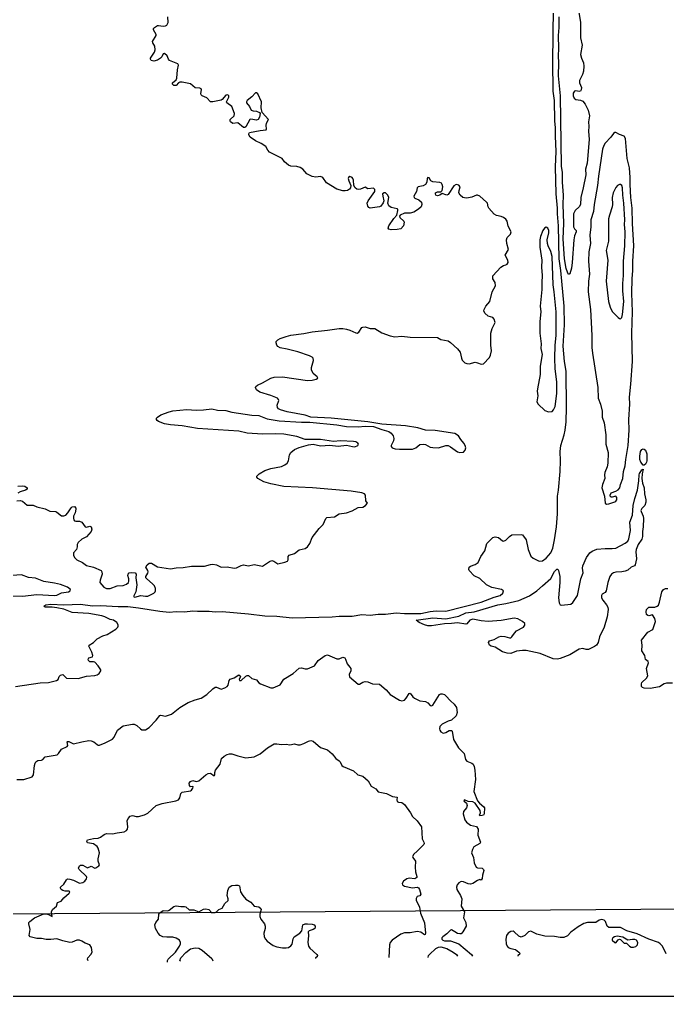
# Model space of a CAD drawing. Header units: feet. Extents: x 3308442 to 3309229, y 1376409 to 1377193.
# Drawn here: x 3308904.4 to 3309113.1, y 1376408.8 to 1376723.8 of the extents above; entities that cross this region are included whole.
import ezdxf

# ---------------------------------------------------------------- set-up
doc = ezdxf.new("R2010")
doc.units = ezdxf.units.FT
doc.header["$MEASUREMENT"] = 0
picture_1 = doc.add_image_def('image1.tif', size_in_pixel=(23683, 23593))

msp = doc.modelspace()

# ---------------------------------------------------------------- linework, layer by layer
msp.add_lwpolyline([(3308458.31, 1377163.01), (3309206.27, 1377163.01), (3309206.27, 1376437.64), (3308479.78, 1376432.27)], close=True)
at = {"color": 6}
for points, elevation in [([(3308903.1, 1376508.74), (3308911.09, 1376509.95), (3308913.76, 1376510.05), (3308915.02, 1376510.34), (3308916.33, 1376510.72), (3308916.8, 1376511.03), (3308917.18, 1376512.02), (3308917.57, 1376512.39), (3308918.33, 1376512.66), (3308919.47, 1376511.41), (3308923.28, 1376511.38), (3308925.94, 1376512.13), (3308928.61, 1376512.3), (3308929.37, 1376512.54), (3308930.04, 1376513.01), (3308930.54, 1376513.77), (3308930.57, 1376514.15), (3308929.75, 1376515.46), (3308928.61, 1376516.58), (3308928.23, 1376516.73), (3308927.08, 1376516.72), (3308926.57, 1376517.2), (3308926.52, 1376517.58), (3308926.7, 1376517.96), (3308927.85, 1376518.34), (3308927.98, 1376518.72), (3308927.66, 1376519.86), (3308926.74, 1376521.76), (3308926.85, 1376522.15), (3308928.23, 1376522.94), (3308929.37, 1376524.15), (3308931.27, 1376525.1), (3308932.58, 1376525.57), (3308935.46, 1376527.28), (3308936.01, 1376527.86), (3308936.16, 1376528.24), (3308936.15, 1376528.62), (3308935.76, 1376529.38), (3308934.7, 1376530.11), (3308933.56, 1376530.36), (3308931.85, 1376531.28), (3308930.89, 1376531.59), (3308926.7, 1376532.34), (3308921.37, 1376532.68), (3308918.71, 1376533.67), (3308916.42, 1376534.18), (3308914.9, 1376534.38), (3308912.69, 1376534.33), (3308912.22, 1376534.71), (3308912.82, 1376535.09), (3308914.52, 1376535.29), (3308918.71, 1376535.11), (3308924.04, 1376535.27), (3308927.85, 1376534.76), (3308930.51, 1376534.93), (3308936.22, 1376534.56), (3308939.27, 1376534.54), (3308942.7, 1376534.18), (3308949.55, 1376533.02), (3308952.6, 1376532.72), (3308954.88, 1376532.96), (3308957.55, 1376532.86), (3308960.21, 1376533.22), (3308961.73, 1376533.07), (3308965.54, 1376533.09), (3308967.44, 1376532.84), (3308969.73, 1376532.99), (3308978.11, 1376532.19), (3308983.44, 1376531.51), (3308987.24, 1376531.45), (3308992.19, 1376530.93), (3309005.14, 1376531.25), (3309007.42, 1376531.42), (3309011.61, 1376531.41), (3309014.66, 1376531.96), (3309017.32, 1376531.72), (3309019.99, 1376532.09), (3309022.27, 1376532.14), (3309025.7, 1376532.55), (3309028.37, 1376532.36), (3309033.7, 1376532.34), (3309036.74, 1376532.94), (3309038.65, 1376533.15), (3309041.69, 1376533.11), (3309053.12, 1376535.93), (3309057.3, 1376537.59), (3309059.21, 1376538.1), (3309060.12, 1376538.9), (3309060.27, 1376539.66), (3309059.71, 1376540.04), (3309056.54, 1376540.72), (3309054.86, 1376541.56), (3309052.73, 1376543.57), (3309050.83, 1376544.49), (3309049.3, 1376546.13), (3309049.13, 1376546.51), (3309049.31, 1376547.2), (3309049.69, 1376547.55), (3309051.21, 1376548.07), (3309052.17, 1376548.8), (3309052.97, 1376550.7), (3309054.26, 1376552.52), (3309054.9, 1376554.89), (3309056.92, 1376556.85), (3309057.68, 1376557.02), (3309058.66, 1376556.79), (3309059.97, 1376555.77), (3309060.35, 1376555.64), (3309061.11, 1376555.91), (3309062.25, 1376557.18), (3309063.02, 1376557.67), (3309066.06, 1376557.83), (3309066.44, 1376557.65), (3309067.62, 1376556.03), (3309068.22, 1376552.99), (3309069.11, 1376550.74), (3309069.87, 1376550.13), (3309071.77, 1376549.16), (3309072.92, 1376549.24), (3309074.06, 1376550.13), (3309075.58, 1376551.9), (3309076.19, 1376553.37), (3309076.76, 1376556.03), (3309077.36, 1376560.22), (3309077.7, 1376564.41), (3309077.69, 1376570.12), (3309078, 1376572.02), (3309078.56, 1376578.12), (3309078.68, 1376581.54), (3309078.58, 1376584.59), (3309078.83, 1376586.49), (3309079.87, 1376589.92), (3309080.18, 1376591.44), (3309080.46, 1376594.11), (3309080.59, 1376598.68), (3309080.51, 1376610.48), (3309080, 1376613.53), (3309079.56, 1376618.48), (3309079.94, 1376625.33), (3309079.91, 1376631.42), (3309078.78, 1376642.85), (3309078.22, 1376646.65), (3309078.03, 1376657.31), (3309077.67, 1376661.12), (3309077.73, 1376663.03), (3309077.3, 1376667.6), (3309077.03, 1376676.35), (3309077.25, 1376681.3), (3309077.04, 1376686.25), (3309077.11, 1376688.92), (3309076.87, 1376691.2), (3309076.72, 1376697.68), (3309076.37, 1376700.72), (3309076.21, 1376710.24), (3309076.41, 1376727.37)], 4481), ([(3309084.54, 1376726.23), (3309085.18, 1376722.81), (3309085.08, 1376717.86), (3309085.67, 1376715.57), (3309085.14, 1376712.52), (3309085.42, 1376711.38), (3309086.05, 1376709.86), (3309086.19, 1376708.72), (3309086.05, 1376707.19), (3309085.75, 1376706.05), (3309084.8, 1376704.15), (3309084.85, 1376703.39), (3309085.43, 1376701.86), (3309085.36, 1376701.1), (3309085.1, 1376700.71), (3309084.72, 1376700.56), (3309083.58, 1376700.81), (3309083.2, 1376700.75), (3309082.81, 1376700.08), (3309082.79, 1376699.2), (3309083.11, 1376698.44), (3309083.58, 1376698.04), (3309085.1, 1376697.86), (3309085.86, 1376697.46), (3309086.62, 1376696.47), (3309087.56, 1376694.63), (3309088.02, 1376692.73), (3309087.7, 1376690.82), (3309087.86, 1376689.3), (3309087.76, 1376687.78), (3309087.93, 1376685.11), (3309087.27, 1376677.5), (3309086.69, 1376675.59), (3309086.82, 1376673.69), (3309086.04, 1376669.5), (3309085.2, 1376666.45), (3309085.1, 1376664.17), (3309084.71, 1376663.41), (3309083.41, 1376662.26), (3309082.9, 1376661.12), (3309082.92, 1376656.93), (3309083.2, 1376656.33), (3309083.7, 1376655.79), (3309083.71, 1376655.41), (3309083.2, 1376654.09), (3309082.94, 1376652.75), (3309082.47, 1376645.51), (3309082.22, 1376643.61), (3309081.67, 1376641.84), (3309081.29, 1376641.65), (3309080.91, 1376642.35), (3309080.53, 1376643.52), (3309079.93, 1376646.65), (3309079.5, 1376653.13), (3309079.73, 1376658.08), (3309079.51, 1376664.17), (3309079.67, 1376667.21), (3309079.28, 1376671.4), (3309079.29, 1376674.45), (3309079.01, 1376676.54), (3309078.66, 1376699.2), (3309078.03, 1376705.67), (3309078.16, 1376709.86), (3309078.01, 1376712.14), (3309078.16, 1376714.43), (3309078.01, 1376718.62), (3309078.24, 1376721.28), (3309078.3, 1376724.71)], 4482), ([(3308903.48, 1376568.66), (3308904.62, 1376568.72), (3308905.38, 1376568.57), (3308906.9, 1376567.25), (3308908.81, 1376567.21), (3308909.95, 1376566.73), (3308912.62, 1376566.06), (3308914.14, 1376565.33), (3308916.04, 1376565.15), (3308916.42, 1376565.01), (3308917.95, 1376563.82), (3308918.71, 1376563.76), (3308919.26, 1376564.03), (3308920, 1376564.79), (3308920.99, 1376566.41), (3308921.37, 1376566.69), (3308922.13, 1376566.79), (3308922.52, 1376566.31), (3308922.54, 1376565.93), (3308922.29, 1376564.79), (3308921.74, 1376563.65), (3308921.73, 1376562.89), (3308921.91, 1376562.51), (3308922.13, 1376562.21), (3308922.52, 1376562.06), (3308923.66, 1376562.07), (3308924.42, 1376561.76), (3308925.56, 1376560.22), (3308925.94, 1376560.11), (3308927.08, 1376560.49), (3308927.47, 1376560.3), (3308927.69, 1376559.46), (3308927.47, 1376558.7), (3308925.94, 1376557.05), (3308924.42, 1376556.23), (3308923.28, 1376555.2), (3308923, 1376554.51), (3308922.97, 1376553.75), (3308922.73, 1376552.99), (3308921.8, 1376551.84), (3308921.78, 1376551.08), (3308922.1, 1376550.32), (3308922.9, 1376549.63), (3308924.72, 1376548.8), (3308925.94, 1376547.77), (3308928.23, 1376547.27), (3308930.65, 1376546.13), (3308930.94, 1376545.75), (3308931.03, 1376544.99), (3308930.33, 1376543.09), (3308930.27, 1376542.33), (3308931.58, 1376540.8), (3308932.42, 1376540.4), (3308933.56, 1376540.39), (3308935.84, 1376541.23), (3308937.75, 1376541.37), (3308938.89, 1376541.79), (3308939.49, 1376542.33), (3308939.65, 1376542.71), (3308939.59, 1376543.47), (3308939.23, 1376544.61), (3308939.34, 1376544.99), (3308939.73, 1376545.37), (3308940.41, 1376545.55), (3308941.68, 1376545.37), (3308941.98, 1376544.99), (3308941.82, 1376543.85), (3308942.14, 1376541.56), (3308941.88, 1376539.28), (3308941.15, 1376537.76), (3308941.55, 1376537.54), (3308943.46, 1376538.14), (3308944.98, 1376537.88), (3308945.74, 1376537.94), (3308947.65, 1376538.9), (3308948.05, 1376539.28), (3308948.21, 1376539.66), (3308948.21, 1376540.42), (3308947.85, 1376541.18), (3308947.26, 1376541.88), (3308945.36, 1376543.47), (3308945.1, 1376543.85), (3308945.1, 1376544.23), (3308945.74, 1376545.3), (3308945.79, 1376545.75), (3308945.74, 1376546.13), (3308945.09, 1376547.28), (3308945.47, 1376548.04), (3308946.12, 1376548.54), (3308946.88, 1376548.55), (3308948.79, 1376547.4), (3308952.98, 1376546.71), (3308954.88, 1376547.04), (3308957.16, 1376547.09), (3308959.83, 1376547.54), (3308964.02, 1376547.61), (3308965.92, 1376548.14), (3308966.68, 1376548.2), (3308967.83, 1376547.97), (3308969.35, 1376547.29), (3308971.25, 1376547.36), (3308973.54, 1376546.95), (3308974.3, 1376547.07), (3308975.82, 1376547.79), (3308976.58, 1376547.97), (3308978.11, 1376547.7), (3308980.01, 1376548.14), (3308982.68, 1376547.53), (3308984.96, 1376549.06), (3308985.72, 1376549.38), (3308986.32, 1376549.18), (3308987.63, 1376548.28), (3308989.91, 1376548.81), (3308990.72, 1376549.18), (3308990.94, 1376549.56), (3308990.95, 1376550.7), (3308991.26, 1376551.08), (3308992.96, 1376551.69), (3308994.48, 1376552.83), (3308996.38, 1376553.29), (3308997.14, 1376553.76), (3308997.87, 1376554.89), (3308998.69, 1376556.79), (3309000.95, 1376559.66), (3309002.19, 1376560.98), (3309003.03, 1376562.89), (3309003.37, 1376563.27), (3309005.9, 1376563.47), (3309007.42, 1376564.42), (3309009.71, 1376564.78), (3309011.61, 1376565.39), (3309013.52, 1376566.53), (3309015.04, 1376566.64), (3309015.87, 1376567.08), (3309016.45, 1376567.84), (3309016.01, 1376568.6), (3309015.87, 1376570.5), (3309015.58, 1376570.88), (3309014.66, 1376571.25), (3309011.23, 1376571.72), (3308998.75, 1376572.79), (3308989.53, 1376573.29), (3308985.34, 1376574.13), (3308983.06, 1376574.73), (3308981.14, 1376575.83), (3308980.88, 1376576.21), (3308980.87, 1376576.59), (3308981.59, 1376577.36), (3308983.44, 1376578.4), (3308985.34, 1376579.01), (3308988.77, 1376579.7), (3308989.91, 1376580.21), (3308990.57, 1376580.78), (3308991.09, 1376581.54), (3308991.39, 1376583.45), (3308991.76, 1376584.21), (3308992.96, 1376585.23), (3308994.48, 1376585.88), (3308997.52, 1376586.71), (3308999.05, 1376586.89), (3309001.33, 1376586.34), (3309004.38, 1376586.53), (3309007.04, 1376586.29), (3309009.71, 1376586.59), (3309011.66, 1376586.11), (3309012.37, 1376586.08), (3309013.38, 1376586.49), (3309013.58, 1376586.87), (3309013.44, 1376587.26), (3309012.78, 1376587.64), (3309011.99, 1376587.78), (3309007.81, 1376587.93), (3309005.52, 1376587.81), (3309001.33, 1376588.44), (3308996.38, 1376588.46), (3308993.72, 1376589.38), (3308989.53, 1376590.09), (3308986.86, 1376590.26), (3308982.68, 1376590.17), (3308977.73, 1376590.5), (3308975.06, 1376591.07), (3308961.73, 1376591.95), (3308956.78, 1376592.78), (3308952.98, 1376593.15), (3308951.07, 1376593.48), (3308949.17, 1376594.17), (3308948.72, 1376594.49), (3308948.5, 1376594.87), (3308948.54, 1376595.25), (3308948.82, 1376595.63), (3308949.93, 1376596.31), (3308952.6, 1376597.38), (3308953.74, 1376597.69), (3308958.31, 1376598.03), (3308961.35, 1376597.87), (3308963.64, 1376597.92), (3308966.3, 1376598.27), (3308968.21, 1376597.84), (3308970.87, 1376597.77), (3308972.78, 1376597.2), (3308979.25, 1376596.21), (3308981.53, 1376596.15), (3308984.2, 1376595.12), (3308988.01, 1376594.42), (3308995.24, 1376593.97), (3308997.91, 1376594.03), (3309006.66, 1376593.14), (3309009.71, 1376592.62), (3309013.52, 1376592.48), (3309015.8, 1376592.66), (3309018.47, 1376592.57), (3309021.13, 1376591.63), (3309023.42, 1376591.02), (3309024.18, 1376590.48), (3309024.81, 1376589.54), (3309025.03, 1376588.78), (3309024.93, 1376588.02), (3309024.1, 1376586.49), (3309024.12, 1376586.11), (3309024.5, 1376585.73), (3309025.45, 1376585.35), (3309026.84, 1376585.24), (3309031.03, 1376585.29), (3309032.07, 1376585.73), (3309033.32, 1376586.79), (3309034.46, 1376586.95), (3309035.22, 1376586.79), (3309036.74, 1376585.94), (3309037.5, 1376585.79), (3309039.41, 1376585.76), (3309041.69, 1376586.46), (3309042.45, 1376586.42), (3309043.22, 1376586.09), (3309045.5, 1376584.39), (3309046.26, 1376584.21), (3309047.4, 1376584.36), (3309048.02, 1376584.97), (3309048.17, 1376585.73), (3309048.01, 1376586.49), (3309047.56, 1376587.26), (3309046.52, 1376588.4), (3309045.81, 1376589.54), (3309044.66, 1376590.3), (3309038.27, 1376591.36), (3309035.22, 1376591.38), (3309032.71, 1376592.21), (3309028.75, 1376592.86), (3309021.13, 1376593.4), (3309016.63, 1376594.11), (3309004.76, 1376595.25), (3308998.29, 1376595.65), (3308996.38, 1376596.27), (3308990.67, 1376597.31), (3308988.51, 1376597.92), (3308987.85, 1376598.3), (3308987.51, 1376598.68), (3308987.36, 1376599.44), (3308987.92, 1376600.96), (3308987.84, 1376601.34), (3308987.46, 1376601.72), (3308985.34, 1376602.63), (3308981.79, 1376603.63), (3308980.71, 1376604.39), (3308980.4, 1376605.15), (3308980.56, 1376605.53), (3308981.08, 1376605.91), (3308982.68, 1376606.63), (3308985.34, 1376608.13), (3308986.48, 1376608.48), (3308989.15, 1376608.56), (3308997.14, 1376607.45), (3308998.67, 1376607.5), (3309000, 1376607.82), (3309000.49, 1376608.2), (3309000.33, 1376608.58), (3308999.05, 1376609.64), (3308998.42, 1376610.86), (3308998.45, 1376611.62), (3308999.13, 1376613.91), (3308999, 1376614.67), (3308998.67, 1376615), (3308997.84, 1376615.43), (3308994.1, 1376616.64), (3308990.67, 1376617.5), (3308988.39, 1376617.91), (3308987.63, 1376618.38), (3308987.26, 1376618.86), (3308987.04, 1376619.62), (3308987.11, 1376620), (3308987.63, 1376620.56), (3308988.39, 1376620.96), (3308990.29, 1376621.65), (3308991.81, 1376622), (3308996, 1376622.55), (3308998.67, 1376623.16), (3309003.62, 1376623.62), (3309007.42, 1376624.19), (3309008.57, 1376624.22), (3309009.71, 1376624.03), (3309010.85, 1376623.67), (3309012.76, 1376622.76), (3309013.14, 1376622.71), (3309013.74, 1376623.05), (3309014.66, 1376624.49), (3309015.04, 1376624.66), (3309015.8, 1376624.68), (3309017.32, 1376624.22), (3309018.85, 1376624.17), (3309021.13, 1376622.8), (3309023.8, 1376621.87), (3309025.32, 1376621.54), (3309027.6, 1376621.68), (3309030.27, 1376621.38), (3309039.03, 1376621.27), (3309040.17, 1376620.67), (3309042.45, 1376620.2), (3309043.22, 1376619.7), (3309045.5, 1376617.66), (3309046.35, 1376616.57), (3309046.75, 1376614.67), (3309047.02, 1376614), (3309047.9, 1376613.15), (3309048.55, 1376612.88), (3309049.31, 1376612.81), (3309051.21, 1376613.3), (3309051.97, 1376613.15), (3309053.12, 1376612.66), (3309053.88, 1376612.83), (3309055.78, 1376614.86), (3309056.16, 1376615.57), (3309056.43, 1376616.95), (3309056.22, 1376618.86), (3309056.21, 1376622.67), (3309056.67, 1376624.19), (3309057.61, 1376626.09), (3309057.35, 1376627.23), (3309056.92, 1376627.78), (3309055.4, 1376628.22), (3309054.26, 1376629.14), (3309054.02, 1376629.9), (3309054.07, 1376630.28), (3309054.58, 1376631.42), (3309055.9, 1376632.95), (3309056.65, 1376635.99), (3309057.73, 1376637.9), (3309057.61, 1376639.04), (3309056.84, 1376640.18), (3309056.92, 1376641.13), (3309059.46, 1376643.99), (3309060.35, 1376644.55), (3309061.11, 1376644.67), (3309061.49, 1376644.89), (3309061.78, 1376645.51), (3309061.67, 1376646.27), (3309060.85, 1376647.8), (3309061.89, 1376649.7), (3309061.4, 1376651.6), (3309061.28, 1376652.75), (3309061.49, 1376653.56), (3309062.62, 1376654.65), (3309062.82, 1376655.41), (3309061.87, 1376657.22), (3309061.52, 1376658.84), (3309061.11, 1376659.42), (3309060.35, 1376659.99), (3309059.59, 1376660.3), (3309058.07, 1376660.58), (3309057.3, 1376661.09), (3309055.61, 1376663.03), (3309055.39, 1376663.41), (3309055.15, 1376664.55), (3309054.86, 1376664.93), (3309052.73, 1376666.87), (3309051.97, 1376667.18), (3309051.59, 1376667.19), (3309050.07, 1376666.56), (3309048.55, 1376666.25), (3309047.79, 1376666.27), (3309047.25, 1376666.45), (3309046.32, 1376667.21), (3309045.97, 1376667.98), (3309046, 1376668.74), (3309046.34, 1376669.88), (3309045.88, 1376670.43), (3309045.12, 1376670.66), (3309044.36, 1376670.18), (3309042.45, 1376667.39), (3309042.07, 1376667.23), (3309041.69, 1376667.29), (3309040.55, 1376667.7), (3309039.79, 1376667.15), (3309039.03, 1376667), (3309038.57, 1376667.21), (3309038.36, 1376667.6), (3309038.46, 1376667.98), (3309039.03, 1376668.26), (3309040.17, 1376668.27), (3309040.55, 1376668.65), (3309040.76, 1376669.88), (3309040.61, 1376670.64), (3309040.31, 1376671.02), (3309039.79, 1376671.26), (3309037.5, 1376671.46), (3309036.96, 1376671.78), (3309036.36, 1376672.81), (3309035.98, 1376672.85), (3309035.73, 1376672.55), (3309035.67, 1376671.4), (3309035.23, 1376670.64), (3309034.46, 1376670.2), (3309032.85, 1376669.88), (3309032.55, 1376669.5), (3309032.29, 1376668.36), (3309031.44, 1376666.83), (3309031.54, 1376666.45), (3309031.79, 1376666.2), (3309033.07, 1376665.69), (3309033.89, 1376664.93), (3309034.05, 1376664.17), (3309033.75, 1376663.41), (3309032.94, 1376662.63), (3309031.41, 1376661.7), (3309030.27, 1376661.38), (3309028.37, 1376661.42), (3309027.04, 1376660.74), (3309026.8, 1376660.36), (3309026.91, 1376659.98), (3309028.21, 1376658.84), (3309028.31, 1376658.46), (3309028.07, 1376657.31), (3309027.22, 1376656.34), (3309026.08, 1376656.06), (3309024.18, 1376655.99), (3309023.42, 1376656.17), (3309023.17, 1376656.55), (3309023.36, 1376657.31), (3309024.94, 1376659.65), (3309025.99, 1376660.74), (3309026.3, 1376662.26), (3309026.26, 1376662.65), (3309026.08, 1376662.79), (3309024.18, 1376663.25), (3309023.34, 1376663.79), (3309023.07, 1376664.55), (3309023.35, 1376666.45), (3309023.04, 1376667.19), (3309022.27, 1376667.9), (3309021.88, 1376667.98), (3309021.36, 1376667.6), (3309021.39, 1376666.83), (3309021.75, 1376665.31), (3309021.51, 1376664.66), (3309020.75, 1376663.64), (3309020.37, 1376663.46), (3309017.32, 1376662.99), (3309016.94, 1376663.16), (3309016.56, 1376663.63), (3309016.41, 1376664.55), (3309016.7, 1376665.31), (3309018.91, 1376668.36), (3309018.85, 1376668.99), (3309018.47, 1376669.42), (3309016.56, 1376669.19), (3309015.8, 1376669.77), (3309014.28, 1376669.09), (3309013.52, 1376668.98), (3309013.02, 1376669.12), (3309012.48, 1376669.5), (3309012.05, 1376670.26), (3309011.99, 1376671.97), (3309011.83, 1376672.55), (3309011.61, 1376672.83), (3309010.85, 1376673.2), (3309010.36, 1376672.93), (3309010.27, 1376672.55), (3309010.45, 1376671.78), (3309011.14, 1376670.26), (3309011.04, 1376669.5), (3309010.75, 1376669.12), (3309010.09, 1376668.71), (3309009.33, 1376668.54), (3309008.57, 1376668.61), (3309006.66, 1376669.16), (3309003.24, 1376671.21), (3309002.09, 1376672.93), (3309001.33, 1376673.15), (3308999.81, 1376672.95), (3308998.67, 1376673.15), (3308996.95, 1376674.07), (3308995.62, 1376675.55), (3308994.86, 1376676.06), (3308993.72, 1376676.43), (3308991.81, 1376676.54), (3308991.05, 1376676.81), (3308989.79, 1376677.88), (3308989.04, 1376679.02), (3308984.96, 1376681.08), (3308984.43, 1376681.68), (3308983.78, 1376682.83), (3308982.29, 1376683.79), (3308980.39, 1376684.7), (3308978.67, 1376685.87), (3308978.24, 1376686.63), (3308978.24, 1376687.01), (3308978.49, 1376687.39), (3308981.91, 1376688.08), (3308983.82, 1376688.28), (3308983.99, 1376688.54), (3308983.83, 1376689.68), (3308983.91, 1376690.44), (3308984.65, 1376691.58), (3308982.54, 1376693.87), (3308982.27, 1376695.39), (3308982.34, 1376697.29), (3308981.15, 1376699.82), (3308980.77, 1376700.19), (3308980.39, 1376700.15), (3308979.25, 1376698.84), (3308977.71, 1376697.68), (3308977.5, 1376697.29), (3308977.57, 1376696.91), (3308978.48, 1376695.77), (3308979.06, 1376694.63), (3308979.63, 1376694.42), (3308980.77, 1376694.29), (3308981.68, 1376693.87), (3308981.93, 1376693.49), (3308981.72, 1376692.34), (3308981.31, 1376691.58), (3308980.77, 1376691.33), (3308978.87, 1376691.71), (3308978.59, 1376691.58), (3308977.34, 1376689.25), (3308976.96, 1376689.02), (3308976.58, 1376689.04), (3308974.68, 1376690.45), (3308973.16, 1376690.3), (3308972.39, 1376690.82), (3308972.23, 1376691.2), (3308972.26, 1376691.58), (3308973.5, 1376692.73), (3308973.7, 1376693.49), (3308972.74, 1376695.77), (3308971.18, 1376696.91), (3308971.03, 1376697.29), (3308971.82, 1376698.82), (3308971.82, 1376699.2), (3308971.63, 1376699.47), (3308971.25, 1376699.58), (3308970.87, 1376699.43), (3308969.73, 1376698.07), (3308969.35, 1376697.85), (3308966.68, 1376697.27), (3308965.92, 1376697.25), (3308964.78, 1376698.57), (3308963.26, 1376699.2), (3308962.96, 1376699.58), (3308962.84, 1376699.96), (3308963.02, 1376701.1), (3308962.92, 1376701.48), (3308962.5, 1376701.73), (3308960.97, 1376701.8), (3308959.45, 1376703.03), (3308956.78, 1376703.6), (3308956.02, 1376703.57), (3308955.64, 1376703.38), (3308954.88, 1376702.56), (3308954.12, 1376702.52), (3308953.64, 1376703.01), (3308953.67, 1376703.39), (3308954.88, 1376704.37), (3308955.11, 1376704.91), (3308955.32, 1376707.57), (3308955.63, 1376709.1), (3308955.42, 1376709.48), (3308952.67, 1376710.62), (3308952.35, 1376711), (3308951.96, 1376712.14), (3308951.07, 1376712.84), (3308950.69, 1376712.8), (3308950.21, 1376711.76), (3308949.86, 1376711.38), (3308948.79, 1376710.74), (3308947.65, 1376710.35), (3308946.81, 1376710.62), (3308946.57, 1376711), (3308946.57, 1376711.38), (3308947.86, 1376713.29), (3308948.09, 1376714.05), (3308948, 1376715.19), (3308947.31, 1376716.33), (3308947.26, 1376716.71), (3308948.36, 1376718.62), (3308948.36, 1376719), (3308947.51, 1376720.52), (3308947.59, 1376720.9), (3308947.88, 1376721.28), (3308948.79, 1376721.86), (3308949.17, 1376721.93), (3308950.69, 1376721.66), (3308951.45, 1376721.77), (3308951.83, 1376721.98), (3308952.31, 1376722.81), (3308952.15, 1376724.71)], 4480), ([(3309094.24, 1376567.7), (3309096.14, 1376568.28), (3309096.52, 1376568.52), (3309096.81, 1376568.98), (3309096.84, 1376569.74), (3309096.52, 1376570.12), (3309095.38, 1376569.77), (3309095, 1376569.81), (3309094.71, 1376570.12), (3309094.64, 1376570.5), (3309095.03, 1376571.26), (3309096.52, 1376571.71), (3309097.28, 1376572.22), (3309097.77, 1376572.79), (3309098.04, 1376573.93), (3309098.77, 1376575.83), (3309098.99, 1376578.12), (3309099.57, 1376579.92), (3309099.73, 1376581.92), (3309100.44, 1376586.49), (3309100.82, 1376591.44), (3309100.73, 1376594.87), (3309101.04, 1376599.82), (3309100.9, 1376602.1), (3309101.38, 1376606.29), (3309101.85, 1376613.53), (3309101.64, 1376622.67), (3309101.84, 1376629.52), (3309101.66, 1376635.61), (3309101.76, 1376640.18), (3309102, 1376642.85), (3309101.95, 1376645.89), (3309102.31, 1376650.84), (3309101.86, 1376658.08), (3309101.78, 1376663.03), (3309101.35, 1376666.45), (3309101.1, 1376670.64), (3309101.15, 1376672.93), (3309100.87, 1376675.97), (3309100.13, 1376679.02), (3309099.66, 1376685.49), (3309099.19, 1376686.2), (3309097.66, 1376686.73), (3309096.52, 1376687.42), (3309096.14, 1376687.38), (3309095.76, 1376687.05), (3309094.95, 1376685.87), (3309093.1, 1376684), (3309092.62, 1376683.21), (3309092.27, 1376682.06), (3309090.96, 1376673.31), (3309090.65, 1376670.26), (3309089.51, 1376664.17), (3309089.29, 1376661.88), (3309088.43, 1376659.22), (3309088.5, 1376656.93), (3309088.18, 1376654.27), (3309088.39, 1376651.6), (3309087.82, 1376648.94), (3309087.68, 1376645.89), (3309087.98, 1376641.7), (3309087.66, 1376639.42), (3309087.6, 1376635.99), (3309088.36, 1376630.28), (3309088.8, 1376621.9), (3309088.78, 1376618.1), (3309088.96, 1376616.19), (3309090.68, 1376605.15), (3309090.79, 1376601.72), (3309091.57, 1376599.82), (3309092.08, 1376597.54), (3309092.16, 1376595.63), (3309092.71, 1376593.73), (3309093.27, 1376589.92), (3309093.3, 1376586.87), (3309094.05, 1376584.21), (3309093.91, 1376580.78), (3309093.67, 1376579.64), (3309092.94, 1376577.74), (3309092.85, 1376576.97), (3309092.98, 1376575.83), (3309092.17, 1376573.93), (3309092.03, 1376572.79), (3309092.83, 1376570.12), (3309093.1, 1376567.88), (3309093.48, 1376567.6), (3309094.24, 1376567.7)], 4481), ([(3309098.05, 1376627.36), (3309098.43, 1376627.76), (3309098.7, 1376628.76), (3309099.08, 1376632.95), (3309098.78, 1376636.37), (3309098.77, 1376638.66), (3309098.97, 1376641.32), (3309099.02, 1376645.89), (3309099.44, 1376650.84), (3309099.48, 1376655.41), (3309099.34, 1376657.7), (3309099.46, 1376659.22), (3309099.14, 1376664.55), (3309098.72, 1376667.21), (3309098.67, 1376669.5), (3309098.43, 1376670.3), (3309098.05, 1376670.59), (3309097.66, 1376670.63), (3309097.02, 1376670.26), (3309096.52, 1376669.7), (3309095.68, 1376667.98), (3309095.32, 1376666.45), (3309095.44, 1376664.17), (3309095.35, 1376663.41), (3309094.42, 1376660.74), (3309094.17, 1376659.6), (3309094.1, 1376652.36), (3309093.45, 1376649.32), (3309093.89, 1376646.27), (3309093.43, 1376639.42), (3309094.16, 1376632.95), (3309094.64, 1376631.04), (3309095.38, 1376629.71), (3309097.28, 1376627.7), (3309097.66, 1376627.38), (3309098.05, 1376627.36)], 4480), ([(3309075.96, 1376597.47), (3309076.46, 1376597.92), (3309076.93, 1376599.06), (3309077.48, 1376603.25), (3309077.54, 1376607.05), (3309076.95, 1376611.24), (3309076.9, 1376614.67), (3309077.02, 1376618.86), (3309077.29, 1376621.9), (3309077.27, 1376629.52), (3309076.67, 1376635.99), (3309076.29, 1376638.28), (3309075.95, 1376647.42), (3309075.58, 1376649.03), (3309074.69, 1376650.84), (3309074.48, 1376651.6), (3309074.43, 1376652.75), (3309074.91, 1376655.03), (3309074.9, 1376655.79), (3309074.6, 1376656.55), (3309074.06, 1376656.83), (3309073.5, 1376656.55), (3309072.99, 1376655.79), (3309072.25, 1376653.89), (3309072.06, 1376652.75), (3309072.08, 1376650.46), (3309072.64, 1376646.27), (3309072.53, 1376643.99), (3309072.8, 1376641.32), (3309072.62, 1376639.04), (3309072.69, 1376636.75), (3309072.15, 1376631.42), (3309072.34, 1376629.52), (3309071.99, 1376626.47), (3309072.02, 1376622.67), (3309072.43, 1376619.24), (3309072.38, 1376617.72), (3309072.77, 1376615.81), (3309072.17, 1376612), (3309072.16, 1376609.34), (3309071.24, 1376604.77), (3309071.21, 1376604.01), (3309071.43, 1376602.49), (3309071.1, 1376600.58), (3309071.45, 1376599.82), (3309073.68, 1376597.74), (3309074.82, 1376597.38), (3309075.96, 1376597.47)], 4480), ([(3309106.04, 1376580.4), (3309105.66, 1376580.11), (3309105.28, 1376580.17), (3309104.52, 1376581.07), (3309104.23, 1376581.92), (3309104.22, 1376583.07), (3309104.47, 1376584.59), (3309104.9, 1376585.18), (3309105.28, 1376585.37), (3309105.66, 1376585.31), (3309106.04, 1376584.94), (3309106.46, 1376583.83), (3309106.51, 1376581.54), (3309106.42, 1376581.05), (3309106.04, 1376580.4)], 4482), ([(3309077.67, 1376517.58), (3309076.34, 1376517.7), (3309072.15, 1376519.41), (3309067.58, 1376520.35), (3309066.44, 1376520.39), (3309064.54, 1376520.13), (3309062.63, 1376519.44), (3309061.49, 1376519.52), (3309059.97, 1376519.97), (3309057.68, 1376521.44), (3309056.33, 1376521.76), (3309055.78, 1376522.1), (3309055.49, 1376522.91), (3309055.78, 1376523.47), (3309057.3, 1376523.94), (3309058.83, 1376524.8), (3309059.59, 1376525), (3309060.73, 1376524.94), (3309062.25, 1376524.44), (3309062.63, 1376524.46), (3309063.02, 1376524.74), (3309063.82, 1376525.95), (3309064.54, 1376526.68), (3309066.73, 1376527.86), (3309067.2, 1376528.52), (3309067.2, 1376529.04), (3309066.46, 1376529.76), (3309064.92, 1376530.63), (3309063.78, 1376530.75), (3309059.59, 1376530.02), (3309055.4, 1376529.75), (3309053.12, 1376529.97), (3309050.39, 1376530.52), (3309049.44, 1376530.14), (3309048.55, 1376529.02), (3309048.17, 1376528.87), (3309045.5, 1376529.35), (3309043.6, 1376529.06), (3309041.31, 1376529), (3309037.12, 1376528.29), (3309035.98, 1376528.36), (3309034.84, 1376528.63), (3309033.17, 1376529.38), (3309032.19, 1376530.14), (3309037.5, 1376530.9), (3309041.69, 1376530.56), (3309045.88, 1376531.44), (3309048.17, 1376532.55), (3309050.83, 1376532.86), (3309058.45, 1376535.14), (3309061.11, 1376535.55), (3309065.3, 1376536.51), (3309068.73, 1376538.01), (3309071.01, 1376539.6), (3309072.93, 1376541.18), (3309075.58, 1376543.62), (3309076.72, 1376545.84), (3309077.48, 1376546.62), (3309077.86, 1376546.6), (3309078.07, 1376546.13), (3309078.43, 1376544.23), (3309078.46, 1376542.33), (3309078, 1376537.38), (3309078.25, 1376535.75), (3309078.63, 1376535.14), (3309079.01, 1376534.96), (3309082.05, 1376535.28), (3309082.66, 1376535.85), (3309084.21, 1376538.14), (3309085.19, 1376543.47), (3309085.94, 1376545.37), (3309085.82, 1376546.89), (3309085.91, 1376547.66), (3309087.02, 1376550.32), (3309088.14, 1376551.84), (3309088.91, 1376552.45), (3309090.43, 1376553.04), (3309093.1, 1376553.3), (3309095.38, 1376553.21), (3309096.52, 1376553.41), (3309099.57, 1376554.95), (3309100.37, 1376555.65), (3309100.67, 1376556.41), (3309101.26, 1376559.08), (3309101.05, 1376561.74), (3309101.93, 1376564.03), (3309102.12, 1376567.08), (3309102.64, 1376569.36), (3309103.52, 1376572.02), (3309103.95, 1376575.07), (3309104.01, 1376576.97), (3309104.14, 1376577.48), (3309104.52, 1376578.08), (3309104.9, 1376578.64), (3309105.28, 1376578.88), (3309104.96, 1376577.36), (3309104.88, 1376575.83), (3309105.14, 1376574.31), (3309105.67, 1376572.79), (3309105.78, 1376570.88), (3309106.19, 1376568.98), (3309106.21, 1376568.22), (3309105.84, 1376567.08), (3309104.9, 1376566.11), (3309104.61, 1376565.55), (3309104.63, 1376565.17), (3309105.32, 1376563.65), (3309105.43, 1376562.89), (3309105.34, 1376560.22), (3309105.11, 1376558.7), (3309105.14, 1376557.18), (3309104.9, 1376556.28), (3309103.7, 1376554.51), (3309103.07, 1376552.99), (3309102.98, 1376552.23), (3309103.19, 1376549.94), (3309102.76, 1376548.04), (3309102.52, 1376547.66), (3309101.47, 1376547.2), (3309100.33, 1376546.3), (3309099.57, 1376545.96), (3309098.43, 1376545.74), (3309096.52, 1376545.65), (3309095.76, 1376545.44), (3309095.17, 1376544.99), (3309094.62, 1376544.22), (3309093.94, 1376542.33), (3309093.38, 1376539.66), (3309093.1, 1376539.11), (3309092.11, 1376538.52), (3309091.86, 1376538.14), (3309091.94, 1376537.38), (3309092.28, 1376536.61), (3309093.48, 1376535.12), (3309093.91, 1376534.33), (3309094, 1376533.57), (3309093.7, 1376531.28), (3309092.72, 1376527.86), (3309091.25, 1376524.81), (3309090.77, 1376522.91), (3309090.33, 1376522.15), (3309089.67, 1376521.63), (3309087.76, 1376520.74), (3309087, 1376520.72), (3309085.86, 1376520.99), (3309084.72, 1376520.79), (3309081.67, 1376518.95), (3309078.63, 1376517.8), (3309077.67, 1376517.58)], 4482), ([(3308903.86, 1376573.39), (3308905.38, 1376573.46), (3308906.14, 1376573.31), (3308906.9, 1376572.79), (3308906.86, 1376572.41), (3308906.36, 1376572.02), (3308904.62, 1376571.57), (3308903.86, 1376571.06)], 4480), ([(3308901.95, 1376538.04), (3308905.38, 1376537.89), (3308909.95, 1376538.42), (3308915.66, 1376538.07), (3308916.42, 1376538.24), (3308917.95, 1376538.98), (3308920.22, 1376539.28), (3308920.75, 1376539.66), (3308920.76, 1376540.04), (3308919.88, 1376540.8), (3308917.57, 1376541.65), (3308915.66, 1376542.12), (3308912.23, 1376542.59), (3308909.57, 1376543.65), (3308907.29, 1376543.87), (3308905, 1376544.78), (3308900.43, 1376544.46)], 4480), ([(3309114.8, 1376509.8), (3309112.89, 1376509.87), (3309112.13, 1376509.58), (3309110.61, 1376508.62), (3309107.56, 1376508.08), (3309105.66, 1376508.19), (3309105.11, 1376508.44), (3309104.81, 1376508.82), (3309104.73, 1376509.58), (3309104.9, 1376510.08), (3309106.4, 1376511.48), (3309106.78, 1376512.25), (3309106.35, 1376514.53), (3309107.04, 1376516.43), (3309106.89, 1376516.81), (3309106.04, 1376517.47), (3309105.86, 1376518.72), (3309104.88, 1376520.24), (3309105.03, 1376522.15), (3309104.77, 1376523.67), (3309106.8, 1376526.33), (3309108.47, 1376527.1), (3309109.3, 1376529.76), (3309109.09, 1376530.67), (3309108.33, 1376531.89), (3309107.18, 1376531.6), (3309106.78, 1376531.66), (3309106.42, 1376532.02), (3309106.28, 1376532.81), (3309106.4, 1376533.57), (3309107.18, 1376534.33), (3309109.09, 1376534.39), (3309109.85, 1376534.68), (3309110.23, 1376535.02), (3309110.61, 1376535.95), (3309111.33, 1376539.28), (3309111.88, 1376540.04), (3309112.51, 1376540.42), (3309113.32, 1376540.42)], 4482), ([(3308903.48, 1376478.83), (3308905.76, 1376478.78), (3308908.43, 1376479.63), (3308908.87, 1376480.26), (3308909.16, 1376483.31), (3308909.38, 1376484.07), (3308909.65, 1376484.45), (3308910.33, 1376484.9), (3308911.47, 1376485), (3308911.85, 1376485.21), (3308912.62, 1376486.11), (3308916.48, 1376486.73), (3308916.94, 1376487.12), (3308917.95, 1376488.61), (3308919.75, 1376489.4), (3308919.9, 1376489.78), (3308919.7, 1376490.92), (3308919.85, 1376491.06), (3308920.23, 1376491.02), (3308921.75, 1376490.31), (3308924.42, 1376490.96), (3308926.7, 1376491.34), (3308927.47, 1376491.3), (3308928.37, 1376490.92), (3308929.37, 1376490.04), (3308929.75, 1376489.84), (3308930.13, 1376489.85), (3308932.03, 1376490.62), (3308934.32, 1376491.79), (3308934.87, 1376492.45), (3308935.92, 1376494.73), (3308937.75, 1376496.1), (3308940.79, 1376496.65), (3308941.34, 1376496.63), (3308942.16, 1376496.25), (3308943.34, 1376495.11), (3308943.84, 1376494.84), (3308944.98, 1376494.85), (3308946.12, 1376495.58), (3308948.41, 1376497.92), (3308949.55, 1376499.43), (3308949.93, 1376499.51), (3308951.45, 1376499.19), (3308953.36, 1376499.87), (3308956.05, 1376501.97), (3308958.69, 1376503.63), (3308960.97, 1376504.52), (3308962.88, 1376505), (3308964.78, 1376506.23), (3308966.68, 1376508.07), (3308967.44, 1376508.52), (3308967.83, 1376508.52), (3308969.35, 1376507.95), (3308970.49, 1376508.31), (3308971.25, 1376508.76), (3308971.66, 1376509.2), (3308971.95, 1376510.72), (3308972.25, 1376511.1), (3308973.54, 1376511.57), (3308975.06, 1376512.52), (3308975.5, 1376512.25), (3308975.54, 1376511.87), (3308975.2, 1376511.1), (3308975.25, 1376510.72), (3308975.82, 1376510.72), (3308977.34, 1376512.07), (3308977.73, 1376512.28), (3308978.11, 1376512.28), (3308979.25, 1376511.4), (3308980.77, 1376510.93), (3308981.52, 1376509.96), (3308982.06, 1376509.58), (3308985.34, 1376508.38), (3308986.1, 1376508.37), (3308988.39, 1376509.34), (3308989.59, 1376511.1), (3308992.58, 1376512.92), (3308994.48, 1376514.68), (3308995.24, 1376514.8), (3308996.38, 1376514.47), (3308997.14, 1376514.48), (3308999.43, 1376515.41), (3309000.65, 1376517.2), (3309002.86, 1376518.81), (3309003.62, 1376519), (3309006.66, 1376517.72), (3309007.42, 1376517.74), (3309008.57, 1376518.21), (3309009.17, 1376517.96), (3309009.45, 1376517.58), (3309009.93, 1376516.05), (3309010.85, 1376515.01), (3309011.09, 1376514.53), (3309011.12, 1376513.77), (3309010.58, 1376512.63), (3309010.72, 1376511.87), (3309013.52, 1376509.57), (3309013.9, 1376509.57), (3309015.04, 1376510.22), (3309015.8, 1376510.37), (3309016.56, 1376510.26), (3309018.09, 1376509.61), (3309020.37, 1376509.57), (3309022.57, 1376507.68), (3309023.79, 1376506.15), (3309026.84, 1376504.4), (3309027.6, 1376504.2), (3309028.37, 1376504.41), (3309028.99, 1376505.01), (3309029.89, 1376506.48), (3309030.27, 1376506.59), (3309031.12, 1376505.39), (3309031.61, 1376505.01), (3309033.32, 1376504.16), (3309035.22, 1376503.95), (3309035.9, 1376503.49), (3309036.74, 1376502.62), (3309037.12, 1376502.58), (3309037.5, 1376502.76), (3309039.68, 1376506.15), (3309040.17, 1376506.42), (3309040.55, 1376506.44), (3309041.3, 1376506.15), (3309041.77, 1376505.77), (3309043.22, 1376504.15), (3309044.38, 1376503.11), (3309045.23, 1376501.97), (3309045.36, 1376500.44), (3309045.12, 1376499.3), (3309043.6, 1376497.97), (3309042.45, 1376497.59), (3309040.55, 1376496.59), (3309039.86, 1376495.87), (3309039.68, 1376495.11), (3309039.76, 1376494.73), (3309040.17, 1376494.14), (3309040.93, 1376493.77), (3309041.69, 1376493.96), (3309042.84, 1376494.6), (3309043.6, 1376494.54), (3309043.81, 1376494.35), (3309044.25, 1376491.68), (3309045.78, 1376489.02), (3309047.64, 1376487.12), (3309048.05, 1376485.21), (3309048.55, 1376484.7), (3309050.08, 1376484.07), (3309050.5, 1376483.69), (3309050.91, 1376482.93), (3309051.13, 1376481.79), (3309051.31, 1376478.74), (3309050.74, 1376474.93), (3309051.9, 1376471.89), (3309052.56, 1376471.12), (3309053.97, 1376469.98), (3309054.22, 1376469.6), (3309054.06, 1376467.7), (3309053.86, 1376467.32), (3309053.5, 1376467.13), (3309052.73, 1376467.08), (3309052.64, 1376467.32), (3309052.88, 1376468.08), (3309052.85, 1376468.84), (3309051.21, 1376471.15), (3309050.45, 1376471.61), (3309048.93, 1376471.69), (3309047.79, 1376472.23), (3309047.51, 1376471.89), (3309048.39, 1376471.12), (3309048.66, 1376470.36), (3309048.38, 1376469.6), (3309047.46, 1376468.46), (3309047.36, 1376467.7), (3309047.84, 1376465.79), (3309048.41, 1376465.03), (3309049.69, 1376464.06), (3309051.59, 1376463.59), (3309052.18, 1376462.75), (3309052.04, 1376460.84), (3309052.94, 1376458.56), (3309052.73, 1376458.14), (3309050.75, 1376457.04), (3309050.28, 1376456.27), (3309050.06, 1376455.13), (3309050.62, 1376453.61), (3309050.83, 1376451.97), (3309051.51, 1376450.56), (3309051.97, 1376450.26), (3309053.5, 1376450.15), (3309053.93, 1376449.8), (3309054, 1376449.42), (3309053.57, 1376447.9), (3309053.5, 1376446.88), (3309053.12, 1376446.37), (3309052.73, 1376446.5), (3309051.97, 1376446.22), (3309050.49, 1376445.23), (3309049.69, 1376445), (3309048.93, 1376445.11), (3309047.4, 1376445.81), (3309046.64, 1376445.86), (3309045.88, 1376445.47), (3309045.35, 1376444.85), (3309045.14, 1376444.09), (3309045.32, 1376443.33), (3309046.46, 1376441.42), (3309046.94, 1376440.28), (3309046.68, 1376438), (3309047.78, 1376436.09), (3309047.43, 1376434.19), (3309048.18, 1376432.67), (3309048.27, 1376431.52), (3309047.24, 1376429.62), (3309046.64, 1376429.07), (3309046.26, 1376429), (3309045.5, 1376429.16), (3309044.59, 1376429.62), (3309043.6, 1376430.36), (3309043.22, 1376430.26), (3309042.07, 1376429.01), (3309040.76, 1376428.1), (3309040.44, 1376427.72), (3309040.43, 1376427.34), (3309040.77, 1376426.96), (3309041.31, 1376426.74), (3309043.22, 1376426.82), (3309045.88, 1376425.77), (3309050.01, 1376422.39), (3309050.34, 1376421.82)], 4482), ([(3308926.45, 1376420.29), (3308926.28, 1376420.86), (3308926.38, 1376421.24), (3308927.4, 1376422.39), (3308927.78, 1376423.15), (3308927.61, 1376424.67), (3308927.06, 1376425.43), (3308925.56, 1376425.98), (3308924.42, 1376426.7), (3308923.66, 1376426.99), (3308922.9, 1376426.96), (3308921.37, 1376426.33), (3308920.61, 1376426.26), (3308918.33, 1376426.73), (3308916.42, 1376427.41), (3308914.52, 1376427.17), (3308913, 1376427.22), (3308911.47, 1376427.48), (3308909.95, 1376427.51), (3308907.84, 1376428.1), (3308907.45, 1376428.48), (3308907.84, 1376430.38), (3308907.42, 1376432.29), (3308907.43, 1376432.67), (3308907.67, 1376433.05), (3308909.19, 1376434.24), (3308912.23, 1376435.44), (3308913, 1376435.44), (3308913.76, 1376435.22), (3308914.9, 1376434.57), (3308914.69, 1376436.09), (3308914.98, 1376436.86), (3308916.25, 1376438), (3308916.66, 1376439.14), (3308917.78, 1376439.52), (3308918.71, 1376440.66), (3308920.39, 1376442.19), (3308920.64, 1376442.57), (3308920.23, 1376442.82), (3308919.09, 1376442.74), (3308918.36, 1376442.95), (3308917.82, 1376443.33), (3308917.58, 1376443.71), (3308917.57, 1376444.09), (3308918.71, 1376445), (3308919.47, 1376446.45), (3308919.85, 1376446.72), (3308920.61, 1376446.63), (3308921.75, 1376446.34), (3308923.66, 1376445.38), (3308924.8, 1376445.55), (3308925.38, 1376445.99), (3308925.93, 1376446.76), (3308926.05, 1376447.14), (3308925.97, 1376447.52), (3308923.57, 1376449.8), (3308923.38, 1376450.18), (3308923.75, 1376450.94), (3308924.04, 1376451.15), (3308924.8, 1376451.2), (3308926.32, 1376450.33), (3308927.47, 1376450.89), (3308928.61, 1376450.25), (3308928.99, 1376450.29), (3308929.92, 1376450.94), (3308930.13, 1376451.32), (3308929.74, 1376452.47), (3308929.7, 1376453.23), (3308930.16, 1376455.13), (3308929.77, 1376456.66), (3308929.37, 1376457.17), (3308928.23, 1376458.08), (3308926.32, 1376458.42), (3308926.03, 1376458.94), (3308926.32, 1376459.3), (3308928.23, 1376459.72), (3308929.75, 1376459.82), (3308930.51, 1376460.19), (3308931.65, 1376461.05), (3308932.42, 1376461.33), (3308934.32, 1376461.31), (3308935.84, 1376461.63), (3308938.13, 1376461.87), (3308938.87, 1376462.37), (3308939.14, 1376462.75), (3308939.23, 1376463.51), (3308939.08, 1376465.41), (3308939.41, 1376466.17), (3308940.03, 1376466.94), (3308940.79, 1376467.16), (3308941.93, 1376466.87), (3308942.7, 1376466.86), (3308944.6, 1376467.38), (3308945.74, 1376467.97), (3308948.41, 1376470.42), (3308950.31, 1376471.03), (3308954.74, 1376471.89), (3308955.57, 1376472.27), (3308956.02, 1376472.84), (3308956.4, 1376474.27), (3308956.78, 1376474.72), (3308959.45, 1376475.16), (3308959.83, 1376475.38), (3308960.21, 1376476.01), (3308960.28, 1376476.45), (3308960.21, 1376476.56), (3308959.45, 1376476.45), (3308959.11, 1376476.84), (3308959.05, 1376477.6), (3308959.45, 1376478.13), (3308960.21, 1376478.45), (3308961.35, 1376478.18), (3308962.11, 1376478.33), (3308964.4, 1376480.29), (3308965.16, 1376480.75), (3308965.92, 1376480.81), (3308967.06, 1376480.01), (3308967.32, 1376480.26), (3308967.27, 1376481.02), (3308967.53, 1376481.79), (3308969.02, 1376483.69), (3308969.47, 1376485.59), (3308970.28, 1376486.35), (3308971.25, 1376486.87), (3308972.01, 1376487.1), (3308972.78, 1376487.1), (3308974.68, 1376486.37), (3308977.34, 1376485.78), (3308980.01, 1376486.1), (3308981.91, 1376487.04), (3308984.24, 1376489.02), (3308986.48, 1376490.24), (3308987.24, 1376490.3), (3308988.77, 1376490.07), (3308990.29, 1376490.2), (3308991.43, 1376489.92), (3308992.96, 1376490.27), (3308994.1, 1376490), (3308994.86, 1376489.99), (3308996, 1376490.34), (3308997.52, 1376491.18), (3308998.29, 1376491.4), (3308999.05, 1376491.12), (3309001.33, 1376489.11), (3309003.62, 1376488.38), (3309005.14, 1376487.1), (3309006.28, 1376485.56), (3309007.42, 1376484.83), (3309007.74, 1376484.45), (3309008.24, 1376483.31), (3309008.63, 1376482.93), (3309011.99, 1376481.61), (3309013.38, 1376480.26), (3309015.04, 1376479.85), (3309016.74, 1376478.36), (3309017.71, 1376476.66), (3309019.23, 1376475.73), (3309019.99, 1376474.78), (3309022.65, 1376474.25), (3309024.56, 1376473.3), (3309026.08, 1376473.11), (3309025.97, 1376472.27), (3309026.08, 1376471.7), (3309026.46, 1376471.45), (3309027.6, 1376471.33), (3309028.37, 1376470.72), (3309030.4, 1376468.08), (3309031.03, 1376466.88), (3309032.52, 1376465.41), (3309033.91, 1376463.51), (3309034.13, 1376459.7), (3309034.63, 1376458.56), (3309034.71, 1376458.18), (3309034.6, 1376457.8), (3309032.55, 1376455.64), (3309031.48, 1376454.75), (3309030.95, 1376453.99), (3309031.06, 1376453.61), (3309032, 1376452.47), (3309031.81, 1376450.56), (3309031.95, 1376449.04), (3309032.41, 1376447.52), (3309032.35, 1376447.14), (3309031.79, 1376446.72), (3309029.89, 1376446.93), (3309029.13, 1376446.73), (3309028.09, 1376445.99), (3309027.72, 1376445.23), (3309027.83, 1376444.85), (3309028.37, 1376444.44), (3309031.03, 1376443.9), (3309032.55, 1376444.1), (3309032.94, 1376443.84), (3309033.24, 1376443.33), (3309033.68, 1376441.81), (3309033.32, 1376441.29), (3309032.53, 1376441.04), (3309032.17, 1376440.43), (3309032.14, 1376439.9), (3309033.27, 1376437.62), (3309033.62, 1376435.71), (3309034.84, 1376432.55), (3309035.2, 1376429.24), (3309035.12, 1376428.86), (3309034.84, 1376428.74), (3309033.7, 1376429.52), (3309032.55, 1376429.74), (3309030.27, 1376429.36), (3309028.37, 1376429.39), (3309027.22, 1376428.95), (3309024.43, 1376426.96), (3309023.81, 1376426.19), (3309023.55, 1376425.43), (3309023.33, 1376421.43)], 4483), ([(3308952.11, 1376419.91), (3308952.1, 1376420.48), (3308952.31, 1376420.86), (3308954.61, 1376423.15), (3308955.94, 1376425.05), (3308956.26, 1376425.81), (3308956.27, 1376426.19), (3308955.89, 1376426.96), (3308954.88, 1376427.58), (3308953.74, 1376427.94), (3308951.83, 1376427.9), (3308950.54, 1376428.1), (3308949.73, 1376428.48), (3308949.07, 1376429.24), (3308948.15, 1376430.76), (3308947.96, 1376431.91), (3308948.27, 1376432.67), (3308949.18, 1376433.81), (3308949.31, 1376435.33), (3308949.55, 1376435.83), (3308950.69, 1376436.58), (3308952.21, 1376436.48), (3308952.6, 1376436.61), (3308954.12, 1376437.8), (3308954.88, 1376438.08), (3308956.4, 1376437.8), (3308957.55, 1376437.89), (3308957.93, 1376437.76), (3308959.07, 1376436.77), (3308960.59, 1376436.74), (3308962.11, 1376436.12), (3308963.64, 1376436.93), (3308964.4, 1376437.11), (3308965.39, 1376436.86), (3308966.3, 1376435.81), (3308967.44, 1376435.96), (3308967.83, 1376436.14), (3308968.59, 1376436.89), (3308969.73, 1376437.34), (3308970.49, 1376438.76), (3308971.63, 1376439.77), (3308971.63, 1376440.28), (3308971.31, 1376441.42), (3308971.53, 1376442.95), (3308971.95, 1376444.09), (3308972.78, 1376444.65), (3308973.92, 1376444.77), (3308974.68, 1376444.76), (3308975.26, 1376444.47), (3308975.62, 1376442.57), (3308976.33, 1376441.42), (3308977.34, 1376440.22), (3308978.87, 1376439.22), (3308980.01, 1376437.95), (3308981.53, 1376437.71), (3308982.1, 1376437.24), (3308982.24, 1376436.86), (3308981.81, 1376435.33), (3308981.84, 1376434.57), (3308982.15, 1376433.81), (3308983.27, 1376432.29), (3308983.55, 1376431.52), (3308983.52, 1376430.76), (3308983.1, 1376429.24), (3308983.25, 1376428.1), (3308983.61, 1376427.34), (3308984.2, 1376426.62), (3308986.1, 1376425.27), (3308987.24, 1376424.86), (3308989.15, 1376424.5), (3308990.29, 1376424.48), (3308991.06, 1376424.67), (3308991.81, 1376425.19), (3308992.19, 1376425.75), (3308992.58, 1376427.4), (3308992.9, 1376428.1), (3308994.65, 1376429.24), (3308995.37, 1376430), (3308995.67, 1376431.91), (3308996.38, 1376432.2), (3308997.14, 1376432.22), (3308998.67, 1376432.14), (3308999.32, 1376431.91), (3308999.63, 1376431.52), (3308999.67, 1376431.14), (3308999.49, 1376430.76), (3308999.05, 1376430.38), (3308997.69, 1376430), (3308997.4, 1376429.62), (3308997.49, 1376428.48), (3308997.28, 1376426.19), (3308997.51, 1376425.05), (3308997.91, 1376424.42), (3309000.16, 1376422.39), (3309000.38, 1376422.01), (3309000.24, 1376421.63), (3308999.77, 1376421.24), (3308999.77, 1376421.05)], 4484), ([(3309112.69, 1376422.58), (3309111.5, 1376425.05), (3309110.85, 1376425.81), (3309110.23, 1376426.25), (3309107.18, 1376427.29), (3309103.38, 1376429.07), (3309100.1, 1376430), (3309098.05, 1376431.03), (3309094.24, 1376431.04), (3309093.71, 1376431.52), (3309093.15, 1376433.05), (3309092.71, 1376433.43), (3309091.95, 1376433.66), (3309091.19, 1376433.42), (3309090.05, 1376432.64), (3309087.38, 1376432.63), (3309086.24, 1376432.41), (3309084.34, 1376431.27), (3309082.05, 1376429.59), (3309080.91, 1376428.4), (3309079.77, 1376427.89), (3309078.63, 1376427.88), (3309076.72, 1376428.2), (3309073.68, 1376428.26), (3309071.01, 1376428.95), (3309069.11, 1376429.86), (3309068.35, 1376429.66), (3309067.2, 1376428.47), (3309066.06, 1376427.95), (3309065.3, 1376428.23), (3309063.78, 1376429.67), (3309063.4, 1376429.85), (3309062.63, 1376429.76), (3309061.83, 1376429.24), (3309061.34, 1376428.48), (3309061.04, 1376427.34), (3309061.16, 1376425.81), (3309061.47, 1376425.05), (3309061.87, 1376424.65), (3309062.63, 1376424.29), (3309064.16, 1376423.93), (3309065.28, 1376423.15), (3309065.58, 1376422.77), (3309065.51, 1376422.39), (3309064.97, 1376422.01), (3309064.97, 1376421.82)], 4481), ([(3309103, 1376424.98), (3309103.45, 1376425.43), (3309103.65, 1376426.19), (3309103.17, 1376426.96), (3309102.61, 1376427.21), (3309101.85, 1376427.23), (3309100.33, 1376426.98), (3309098.81, 1376427.9), (3309096.9, 1376428.27), (3309096.09, 1376428.1), (3309095.53, 1376427.72), (3309095.29, 1376427.34), (3309095.38, 1376426.96), (3309096.14, 1376426.25), (3309096.52, 1376426.17), (3309097.28, 1376427.13), (3309097.66, 1376427.32), (3309098.05, 1376427.24), (3309099.19, 1376426), (3309099.95, 1376426.06), (3309100.94, 1376425.05), (3309101.47, 1376424.78), (3309102.23, 1376424.68), (3309103, 1376424.98)], 4480), ([(3308956.21, 1376420.21), (3308956.05, 1376420.48), (3308956.31, 1376421.24), (3308957.93, 1376423.05), (3308959.45, 1376424.14), (3308960.97, 1376424.53), (3308962.11, 1376424.38), (3308963.26, 1376423.8), (3308966.3, 1376421.07), (3308966.5, 1376420.86), (3308966.65, 1376420.29)], 4485), ([(3309036.07, 1376421.43), (3309036.15, 1376422.01), (3309036.45, 1376422.39), (3309038.56, 1376424.29), (3309039.41, 1376424.75), (3309040.17, 1376424.86), (3309042.01, 1376424.29), (3309044.11, 1376423.15), (3309045.22, 1376422.39), (3309045.49, 1376421.82)], 4483)]:
    msp.add_lwpolyline(points, dxfattribs=dict(at, elevation=elevation))

# ---------------------------------------------------------------- pictures from other files: only their frames are drawn
image = msp.add_image(picture_1, insert=(3308441.61, 1376408.84), size_in_units=(786.96, 783.97))
image.dxf.flags = 7

doc.saveas('drawing.dxf')
